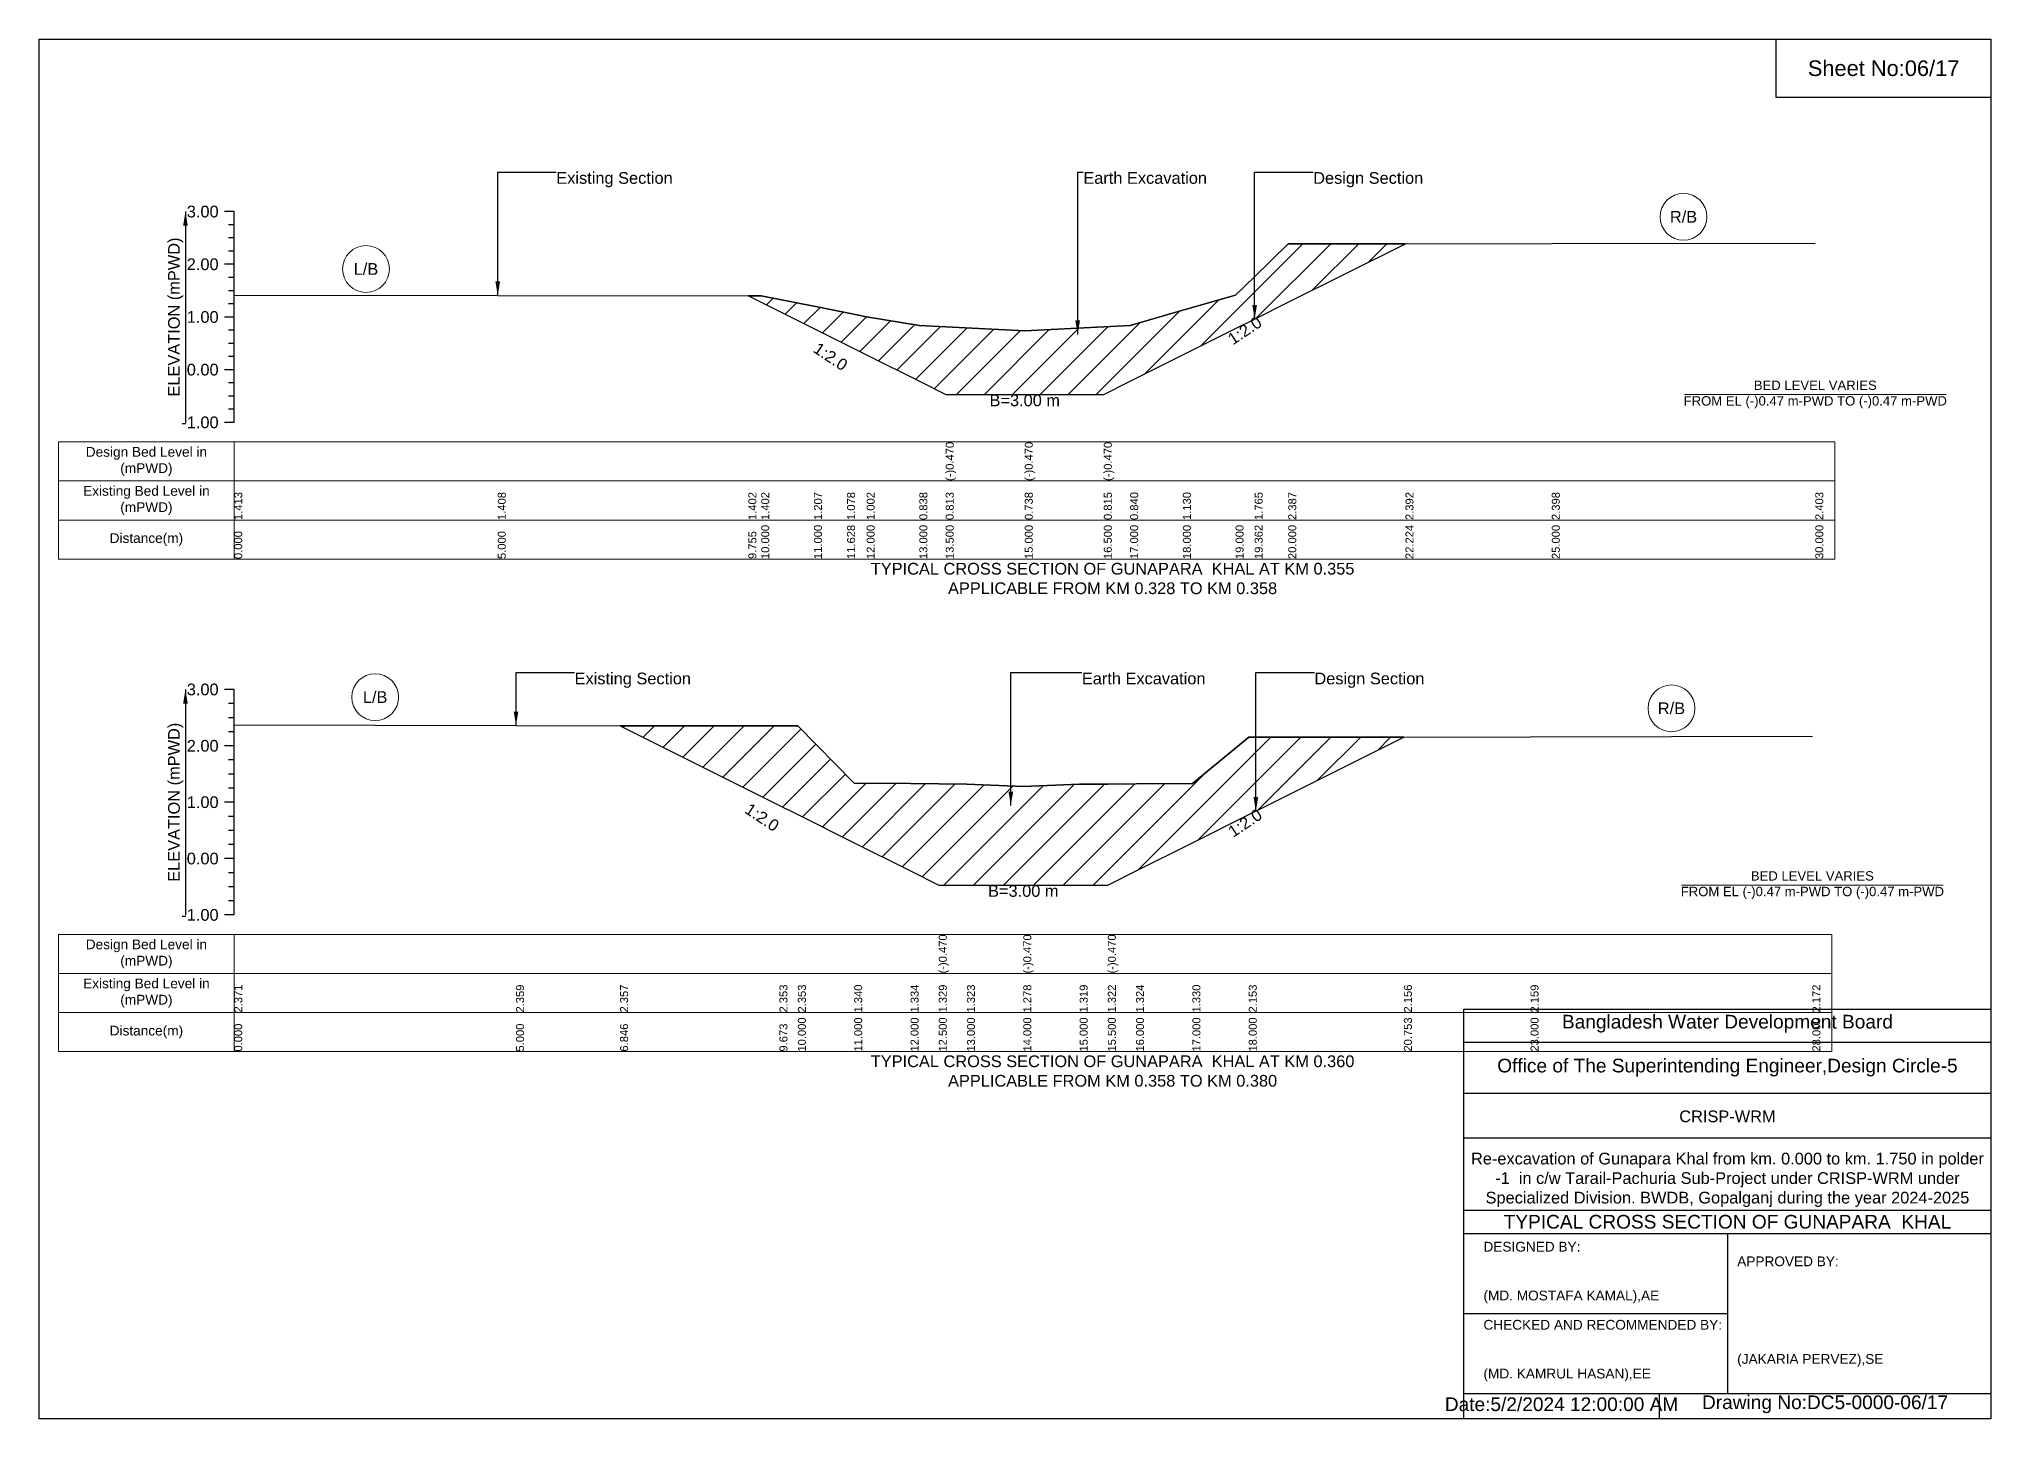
# Model space of a CAD drawing. Header units: inches. Extents: x 91000 to 268000, y -5656 to 171.
# Drawn here: x 150000 to 158000, y -5656 to 0 of the extents above; entities that cross this region are included whole.
import ezdxf

# ---------------------------------------------------------------- set-up
doc = ezdxf.new("R2010")
doc.units = ezdxf.units.IN
doc.header["$LTSCALE"] = 7
doc.header["$MEASUREMENT"] = 0
for name, color, linetype, lineweight in [('Cross section Data Border', 7, 'Continuous', 9), ('Cross Section Labels', 7, 'Continuous', 9), ('Existing_Bed_Level for Xsection', 7, 'Continuous', 25)]:
    doc.layers.add(name, color=color, linetype=linetype, lineweight=lineweight)
doc.styles.get("Standard").update_dxf_attribs({"font": 'arial.ttf'})
doc.dimstyles.get("Standard").update_dxf_attribs({"dimtxt": 0.18, "dimasz": 0.18, "dimexe": 0.18, "dimexo": 0.0625, "dimgap": 0.09, "dimtad": 0, "dimtih": 1, "dimtoh": 1, "dimdec": 4, "dimzin": 0, "dimdsep": 46, "dimtxsty": 'Standard', "dimcen": 0.09, "dimadec": 0, "dimazin": 0, "dimtfac": 1, "dimtdec": 4, "dimtofl": 0, "dimtmove": 0, "dimatfit": 3, "dimfxl": 1, "dimtolj": 1, "dimtzin": 0, "dimarcsym": 0})

msp = doc.modelspace()

# ---------------------------------------------------------------- hatches: boundary and pattern name
at = {"layer": 'Existing_Bed_Level for Xsection'}
h = msp.add_hatch(dxfattribs=at)
h.set_pattern_fill('ANSI31', color=256, scale=648, style=0)
h.paths.add_polyline_path([(152907.2, -1052.5), (152960, -1078.9), (153176, -1186.9), (153311.6, -1254.7), (153392, -1294.9), (153608, -1402.9), (153716, -1456.9), (154040, -1456.9), (154364, -1456.9), (154472, -1402.9), (154688, -1294.9), (154904, -1186.9), (154982.2, -1147.8), (155120, -1078.9), (155600.3, -838.8), (155120, -839.8), (154982.2, -974.1), (154904, -1050.2), (154688, -1111.3), (154472, -1174), (154364, -1179.5), (154040, -1196), (153716, -1179.8), (153608, -1174.4), (153392, -1139), (153311.6, -1122.5), (153176, -1094.7), (152960, -1052.6)])
h = msp.add_hatch(dxfattribs=at)
h.set_pattern_fill('ANSI31', color=256, scale=693, style=0)
h.paths.add_polyline_path([(152381.5, -2814.8), (153034.5, -3141.3), (153110, -3179), (153341, -3294.5), (153572, -3410), (153687.5, -3467.8), (153803, -3467.8), (154034, -3467.8), (154265, -3467.8), (154380.5, -3467.8), (154496, -3410), (154727, -3294.5), (154958, -3179), (154987.2, -3164.4), (155593.9, -2861.1), (154987.2, -2861.8), (154958, -2861.9), (154727, -3052), (154496, -3053.4), (154380.5, -3054), (154265, -3054.5), (154034, -3064), (153803, -3053.6), (153687.5, -3052.3), (153572, -3051.1), (153341, -3049.7), (153110, -2815.7), (153034.5, -2815.6)])

# ---------------------------------------------------------------- linework, layer by layer
for points in [[(150000, 0), (158000, 0), (158000, -5656), (150000, -5656)], [(157120, 0), (158000, 0), (158000, -240), (157120, -240)]]:
    msp.add_lwpolyline(points, close=True)
for points in [[(155840, -5656), (155840, -3976), (158000, -3976)], [(155840, -4112), (158000, -4112)], [(155840, -4320), (158000, -4320)], [(155840, -4504), (158000, -4504)], [(155840, -4800), (158000, -4800)], [(155840, -4896), (158000, -4896)], [(156920, -4896), (156920, -5552)], [(155840, -5224), (156920, -5224)], [(155840, -5552), (158000, -5552)], [(156640, -5552), (156640, -5656)]]:
    msp.add_lwpolyline(points)
at = {"layer": 'Cross section Data Border'}
for points in [[(150080, -1651.4), (157360, -1651.4), (157360, -2131.4), (150080, -2131.4)], [(150080, -3670.2), (157348, -3670.2), (157348, -4150.2), (150080, -4150.2)]]:
    msp.add_lwpolyline(points, close=True, dxfattribs=at)
for points in [[(150800, -1651.4), (150800, -2131.4)], [(150080, -1811.4), (157360, -1811.4)], [(150080, -1971.4), (157360, -1971.4)], [(150800, -3670.2), (150800, -4150.2)], [(150080, -3830.2), (157348, -3830.2)], [(150080, -3990.2), (157348, -3990.2)]]:
    msp.add_lwpolyline(points, dxfattribs=at)
at = {"layer": 'Cross Section Labels'}
for points in [[(156744.2, -1456.9), (157815.8, -1456.9)], [(156732.2, -3467.8), (157803.8, -3467.8)]]:
    msp.add_lwpolyline(points, dxfattribs=at)
for centre in [(156740, -728.9), (151340, -942.7), (151377.5, -2697.4), (156690.5, -2743.5)]:
    msp.add_circle(centre, 96, dxfattribs=at)
at = {"layer": 'Existing_Bed_Level for Xsection'}
for points in [[(150800, -707.4), (150760, -707.4)], [(150800, -1571.4), (150800, -1355.4), (150800, -1139.4), (150800, -923.4), (150800, -707.4)], [(150800, -761.4), (150776, -761.4)], [(150800, -815.4), (150776, -815.4)], [(150800, -869.4), (150776, -869.4)], [(150800, -1050.2), (151880, -1051.3), (152907.2, -1052.5), (152960, -1052.6), (153176, -1094.7), (153311.6, -1122.5), (153392, -1139), (153608, -1174.4), (153716, -1179.8), (153716, -1179.8), (154040, -1196), (154040, -1196), (154364, -1179.5), (154364, -1179.5), (154472, -1174), (154688, -1111.3), (154904, -1050.2), (154982.2, -974.1), (155120, -839.8), (155600.3, -838.8), (156200, -837.4), (157280, -836.4)], [(150800, -923.4), (150760, -923.4)], [(150800, -977.4), (150776, -977.4)], [(150800, -1031.4), (150776, -1031.4)], [(150800, -1085.4), (150776, -1085.4)], [(150800, -1139.4), (150760, -1139.4)], [(150800, -1193.4), (150776, -1193.4)], [(150800, -1247.4), (150776, -1247.4)], [(150800, -1355.4), (150760, -1355.4)], [(150800, -1301.4), (150776, -1301.4)], [(150800, -1409.4), (150776, -1409.4)], [(150800, -1463.4), (150776, -1463.4)], [(150800, -1517.4), (150776, -1517.4)], [(150800, -1571.4), (150760, -1571.4)], [(150800, -2666.2), (150760, -2666.2)], [(150800, -3590.2), (150800, -3359.2), (150800, -3128.2), (150800, -2897.2), (150800, -2666.2)], [(150800, -2724), (150776, -2724)], [(150800, -2781.7), (150776, -2781.7)], [(150800, -2839.5), (150776, -2839.5)], [(150800, -2811.5), (151955, -2814.3), (152381.5, -2814.8), (153034.5, -2815.6), (153110, -2815.7), (153341, -3049.7), (153572, -3051.1), (153687.5, -3052.3), (153687.5, -3052.3), (153803, -3053.6), (154034, -3064), (154034, -3064), (154265, -3054.5), (154380.5, -3054), (154380.5, -3054), (154496, -3053.4), (154727, -3052), (154958, -2861.9), (154987.2, -2861.8), (155593.9, -2861.1), (156113, -2860.5), (157268, -2857.5)], [(150800, -2897.2), (150760, -2897.2)], [(150800, -2955), (150776, -2955)], [(150800, -3012.7), (150776, -3012.7)], [(150800, -3070.5), (150776, -3070.5)], [(150800, -3128.2), (150760, -3128.2)], [(150800, -3186), (150776, -3186)], [(150800, -3243.7), (150776, -3243.7)], [(150800, -3359.2), (150760, -3359.2)], [(150800, -3301.5), (150776, -3301.5)], [(150800, -3417), (150776, -3417)], [(150800, -3474.7), (150776, -3474.7)], [(150800, -3590.2), (150760, -3590.2)], [(150800, -3532.5), (150776, -3532.5)]]:
    msp.add_lwpolyline(points, dxfattribs=at)
for points in [[(152907.2, -1052.5), (152960, -1078.9), (153176, -1186.9), (153311.6, -1254.7), (153392, -1294.9), (153608, -1402.9), (153716, -1456.9), (153716, -1456.9), (154040, -1456.9), (154040, -1456.9), (154364, -1456.9), (154364, -1456.9), (154472, -1402.9), (154688, -1294.9), (154904, -1186.9), (154982.2, -1147.8), (155120, -1078.9), (155600.3, -838.8), (155120, -839.8), (154982.2, -974.1), (154904, -1050.2), (154688, -1111.3), (154472, -1174), (154364, -1179.5), (154364, -1179.5), (154040, -1196), (154040, -1196), (153716, -1179.8), (153716, -1179.8), (153608, -1174.4), (153392, -1139), (153311.6, -1122.5), (153176, -1094.7), (152960, -1052.6)], [(152381.5, -2814.8), (152381.5, -2814.8), (153034.5, -3141.3), (153110, -3179), (153341, -3294.5), (153572, -3410), (153687.5, -3467.8), (153687.5, -3467.8), (153803, -3467.8), (154034, -3467.8), (154034, -3467.8), (154265, -3467.8), (154380.5, -3467.8), (154380.5, -3467.8), (154496, -3410), (154727, -3294.5), (154958, -3179), (154987.2, -3164.4), (155593.9, -2861.1), (155593.9, -2861.1), (155593.9, -2861.1), (154987.2, -2861.8), (154958, -2861.9), (154727, -3052), (154496, -3053.4), (154380.5, -3054), (154380.5, -3054), (154265, -3054.5), (154034, -3064), (154034, -3064), (153803, -3053.6), (153687.5, -3052.3), (153687.5, -3052.3), (153572, -3051.1), (153341, -3049.7), (153110, -2815.7), (153034.5, -2815.6), (152381.5, -2814.8)]]:
    msp.add_lwpolyline(points, close=True, dxfattribs=at)

# ---------------------------------------------------------------- texts
at = {"attachment_point": 5}
for s, insert, char_height in [('Sheet No:06/17', (157560, -120), 64), ('Bangladesh Water Development Board', (156920, -4036), 56), ('Office of The Superintending Engineer,Design Circle-5', (156920, -4216), 56)]:
    msp.add_mtext(s, dxfattribs=dict(at, insert=insert, char_height=char_height))
for s, insert, char_height, width, attachment_point in [('CRISP-WRM', (156920, -4416), 48, 2240, 5), ('Re-excavation of Gunapara Khal from km. 0.000 to km. 1.750 in polder -1  in c/w Tarail-Pachuria Sub-Project under CRISP-WRM under Specialized Division. BWDB, Gopalganj during the year 2024-2025', (156920, -4676), 48, 2160, 5), ('TYPICAL CROSS SECTION OF GUNAPARA  KHAL', (156920, -4848), 56, 2240, 5), ('DESIGNED BY:^J^J^J(MD. MOSTAFA KAMAL),AE', (155920, -5056), 40, 1120, 4), ('APPROVED BY:^J^J^J^J^J^J(JAKARIA PERVEZ),SE', (156960, -5216), 40, 1120, 4), ('CHECKED AND RECOMMENDED BY:^J^J^J(MD. KAMRUL HASAN),EE', (155920, -5376), 40, 1120, 4), ('Date:5/2/2024 12:00:00 AM', (156240, -5596), 56, 1120, 5), ('Drawing No:DC5-0000-06/17', (157320, -5596), 56, 1760, 5)]:
    msp.add_mtext(s, dxfattribs=dict(insert=insert, char_height=char_height, width=width, attachment_point=attachment_point))
at = {"layer": 'Cross section Data Border', "char_height": 40, "width": 640, "attachment_point": 5}
for s, insert in [('Design Bed Level in (mPWD)', (150440, -1731.4)), ('Existing Bed Level in (mPWD)', (150440, -1891.4)), ('Distance(m)', (150440, -2051.4)), ('Design Bed Level in (mPWD)', (150440, -3750.2)), ('Existing Bed Level in (mPWD)', (150440, -3910.2)), ('Distance(m)', (150440, -4070.2))]:
    msp.add_mtext(s, dxfattribs=dict(at, insert=insert))
at = {"layer": 'Cross Section Labels'}
for s, insert, char_height, attachment_point in [('Existing Section', (152120, -545.4), 48, 1), ('Earth Excavation', (154280, -545.4), 48, 1), ('Design Section', (155222.2, -545.4), 48, 1), ('R/B', (156740, -728.9), 48, 5), ('L/B', (151340, -942.7), 48, 5), ('BED LEVEL VARIES ^JFROM EL (-)0.47 m-PWD TO (-)0.47 m-PWD', (157280, -1456.9), 38.4, 5), ('B=3.00 m', (154040, -1456.9), 48, 2), ('TYPICAL CROSS SECTION OF GUNAPARA  KHAL AT KM 0.355^JAPPLICABLE FROM KM 0.328 TO KM 0.358', (154400, -2211.4), 48, 5), ('Existing Section', (152195, -2596.9), 48, 1), ('Earth Excavation', (154274, -2596.9), 48, 1), ('Design Section', (155227.2, -2596.9), 48, 1), ('L/B', (151377.5, -2697.4), 48, 5), ('R/B', (156690.5, -2743.5), 48, 5), ('BED LEVEL VARIES ^JFROM EL (-)0.47 m-PWD TO (-)0.47 m-PWD', (157268, -3467.8), 38.4, 5), ('B=3.00 m', (154034, -3467.8), 48, 2), ('TYPICAL CROSS SECTION OF GUNAPARA  KHAL AT KM 0.360^JAPPLICABLE FROM KM 0.358 TO KM 0.380', (154400, -4230.2), 48, 5)]:
    msp.add_mtext(s, dxfattribs=dict(at, insert=insert, char_height=char_height, attachment_point=attachment_point))
at = {"layer": 'Cross Section Labels', "char_height": 48, "attachment_point": 2}
for insert, rotation in [((154928.2, -1174.8), 33.69007), ((153257.6, -1281.7), 326.30993), ((152976.8, -3170.2), 326.30993), ((154929.4, -3193.3), 33.69007)]:
    msp.add_mtext('1:2.0', dxfattribs=dict(at, insert=insert, rotation=rotation))
at = {"layer": 'Existing_Bed_Level for Xsection', "char_height": 48, "attachment_point": 6}
for s, insert in [('3.00', (150736, -707.4)), ('2.00', (150736, -923.4)), ('1.00', (150736, -1139.4)), ('0.00', (150736, -1355.4)), ('-1.00', (150736, -1571.4)), ('3.00', (150736, -2666.2)), ('2.00', (150736, -2897.2)), ('1.00', (150736, -3128.2)), ('0.00', (150736, -3359.2)), ('-1.00', (150736, -3590.2))]:
    msp.add_mtext(s, dxfattribs=dict(at, insert=insert))
at = {"layer": 'Existing_Bed_Level for Xsection', "rotation": 90}
for s, insert, char_height, attachment_point in [('ELEVATION (mPWD)', (150560, -1139.4), 48, 5), ('(-)0.470', (153716, -1811.4), 32.8, 1), ('(-)0.470', (154040, -1811.4), 32.8, 1), ('(-)0.470', (154364, -1811.4), 32.8, 1), ('1.413', (150800, -1971.4), 32.8, 1), ('1.408', (151880, -1971.4), 32.8, 1), ('1.402', (152907.2, -1971.4), 32.8, 1), ('1.402', (152960, -1971.4), 32.8, 1), ('1.207', (153176, -1971.4), 32.8, 1), ('1.078', (153311.6, -1971.4), 32.8, 1), ('1.002', (153392, -1971.4), 32.8, 1), ('0.838', (153608, -1971.4), 32.8, 1), ('0.813', (153716, -1971.4), 32.8, 1), ('0.738', (154040, -1971.4), 32.8, 1), ('0.815', (154364, -1971.4), 32.8, 1), ('0.840', (154472, -1971.4), 32.8, 1), ('1.130', (154688, -1971.4), 32.8, 1), ('1.765', (154982.2, -1971.4), 32.8, 1), ('2.387', (155120, -1971.4), 32.8, 1), ('2.392', (155600.3, -1971.4), 32.8, 1), ('2.398', (156200, -1971.4), 32.8, 1), ('2.403', (157280, -1971.4), 32.8, 1), ('10.000', (152960, -2131.4), 32.8, 1), ('11.000', (153176, -2131.4), 32.8, 1), ('11.628', (153311.6, -2131.4), 32.8, 1), ('12.000', (153392, -2131.4), 32.8, 1), ('13.000', (153608, -2131.4), 32.8, 1), ('13.500', (153716, -2131.4), 32.8, 1), ('15.000', (154040, -2131.4), 32.8, 1), ('16.500', (154364, -2131.4), 32.8, 1), ('17.000', (154472, -2131.4), 32.8, 1), ('18.000', (154688, -2131.4), 32.8, 1), ('19.000', (154904, -2131.4), 32.8, 1), ('19.362', (154982.2, -2131.4), 32.8, 1), ('20.000', (155120, -2131.4), 32.8, 1), ('22.224', (155600.3, -2131.4), 32.8, 1), ('25.000', (156200, -2131.4), 32.8, 1), ('30.000', (157280, -2131.4), 32.8, 1), ('0.000', (150800, -2131.4), 32.8, 1), ('5.000', (151880, -2131.4), 32.8, 1), ('9.755', (152907.2, -2131.4), 32.8, 1), ('ELEVATION (mPWD)', (150560, -3128.2), 48, 5), ('(-)0.470', (153687.5, -3830.2), 32.8, 1), ('(-)0.470', (154034, -3830.2), 32.8, 1), ('(-)0.470', (154380.5, -3830.2), 32.8, 1), ('2.371', (150800, -3990.2), 32.8, 1), ('2.359', (151955, -3990.2), 32.8, 1), ('2.357', (152381.5, -3990.2), 32.8, 1), ('2.353', (153034.5, -3990.2), 32.8, 1), ('2.353', (153110, -3990.2), 32.8, 1), ('1.340', (153341, -3990.2), 32.8, 1), ('1.334', (153572, -3990.2), 32.8, 1), ('1.329', (153687.5, -3990.2), 32.8, 1), ('1.323', (153803, -3990.2), 32.8, 1), ('1.278', (154034, -3990.2), 32.8, 1), ('1.319', (154265, -3990.2), 32.8, 1), ('1.322', (154380.5, -3990.2), 32.8, 1), ('1.324', (154496, -3990.2), 32.8, 1), ('1.330', (154727, -3990.2), 32.8, 1), ('2.153', (154958, -3990.2), 32.8, 1), ('2.156', (155593.9, -3990.2), 32.8, 1), ('2.159', (156113, -3990.2), 32.8, 1), ('2.172', (157268, -3990.2), 32.8, 1), ('0.000', (150800, -4150.2), 32.8, 1), ('5.000', (151955, -4150.2), 32.8, 1), ('6.846', (152381.5, -4150.2), 32.8, 1), ('9.673', (153034.5, -4150.2), 32.8, 1), ('10.000', (153110, -4150.2), 32.8, 1), ('11.000', (153341, -4150.2), 32.8, 1), ('12.000', (153572, -4150.2), 32.8, 1), ('12.500', (153687.5, -4150.2), 32.8, 1), ('13.000', (153803, -4150.2), 32.8, 1), ('14.000', (154034, -4150.2), 32.8, 1), ('15.000', (154265, -4150.2), 32.8, 1), ('15.500', (154380.5, -4150.2), 32.8, 1), ('16.000', (154496, -4150.2), 32.8, 1), ('17.000', (154727, -4150.2), 32.8, 1), ('18.000', (154958, -4150.2), 32.8, 1), ('20.753', (155593.9, -4150.2), 32.8, 1), ('23.000', (156113, -4150.2), 32.8, 1), ('28.000', (157268, -4150.2), 32.8, 1)]:
    msp.add_mtext(s, dxfattribs=dict(at, insert=insert, char_height=char_height, attachment_point=attachment_point))

# ---------------------------------------------------------------- leaders
at = {"layer": 'Cross Section Labels', "annotation_type": 0, "has_hookline": 1, "hookline_direction": 0}
for points, text_width in [([(151880, -1051.3), (151880, -545.4), (152119.9, -545.4)], 467.2), ([(154256.9, -1211.1), (154256.9, -545.4), (154279.9, -545.4)], 497), ([(154982.2, -1147.8), (154982.2, -545.4), (155222.1, -545.4)], 441.2), ([(151955, -2814.3), (151955, -2596.9), (152194.9, -2596.9)], 467.2), ([(153982.8, -3141.8), (153982.8, -2596.9), (154273.9, -2596.9)], 497), ([(154987.2, -3164.4), (154987.2, -2596.9), (155227.1, -2596.9)], 441.2)]:
    msp.add_leader(points, dimstyle='Standard', override={"dimasz": 57.6}, dxfattribs=dict(at, text_width=text_width))
at = {"layer": 'Existing_Bed_Level for Xsection'}
for points in [[(150600, -707.4), (150600, -1571.4)], [(150600, -2666.2), (150600, -3590.2)]]:
    msp.add_leader(points, dimstyle='Standard', override={"dimasz": 57.6}, dxfattribs=at)

doc.saveas('drawing.dxf')
